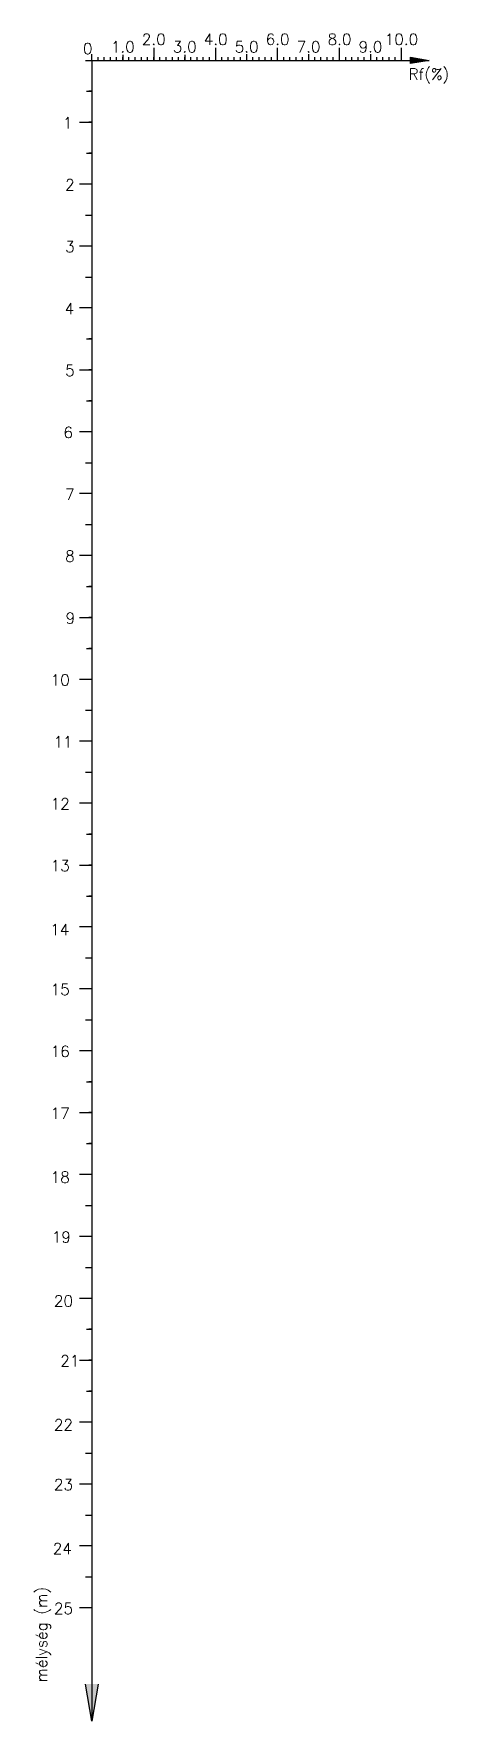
# Model space of a CAD drawing. Header units: metres. Extents: x -9 to 57, y -268 to 4.
import ezdxf
from ezdxf.enums import TextEntityAlignment as Align

# ---------------------------------------------------------------- set-up
doc = ezdxf.new("R2010")
doc.units = ezdxf.units.M
doc.layers.add('GT-szonda', color=7, linetype='Continuous')
doc.styles.add('stílus1', font='romans.shx')

msp = doc.modelspace()

# ---------------------------------------------------------------- hatches: boundary and pattern name
at = {"layer": 'GT-szonda'}
h = msp.add_hatch(color=256, dxfattribs=at)
h.paths.add_polyline_path([(54.47, 0), (51.47, 0), (51.47, 0.5)])
h.paths.add_polyline_path([(54.47, 0), (51.47, -0.5), (51.47, 0)])
h = msp.add_hatch(color=256, dxfattribs=at)
h.paths.add_polyline_path([(0, -268.32), (0, -262.32), (1, -262.32)])
h.paths.add_polyline_path([(0, -268.32), (-1, -262.32), (0, -262.32)])

# ---------------------------------------------------------------- linework, layer by layer
at = {"layer": 'GT-szonda', "extrusion": (0, 0, -1)}
for p, q in [((-1, 0), (5, 0)), ((0, 0), (0, -268.32)), ((0, 0), (54.47, 0))]:
    msp.add_line(p, q, dxfattribs=at)
at = {"layer": 'GT-szonda'}
for p, q in [((0, 0), (0, 1)), ((1, 0), (1, 0.5)), ((2, 0), (2, 0.5)), ((3, 0), (3, 0.5)), ((4, 0), (4, 0.5)), ((5, 0.88), (5, 0)), ((5, 0), (5, 0.5)), ((6, 0), (6, 0.5)), ((7, 0), (7, 0.5)), ((8, 0), (8, 0.5)), ((9, 0), (9, 0.5)), ((10, 2), (10, 0)), ((10, 0), (10, 0.5)), ((11, 0), (11, 0.5)), ((12, 0), (12, 0.5)), ((13, 0), (13, 0.5)), ((14, 0), (14, 0.5)), ((15, 0.88), (15, 0)), ((15, 0), (15, 0.5)), ((16, 0), (16, 0.5)), ((17, 0), (17, 0.5)), ((18, 0), (18, 0.5)), ((19, 0), (19, 0.5)), ((20, 0.5), (20, 2)), ((20, 0), (20, 0.5)), ((21, 0), (21, 0.5)), ((22, 0), (22, 0.5)), ((23, 0), (23, 0.5)), ((24, 0), (24, 0.5)), ((25, 1), (25, 0)), ((26, 0), (26, 0.5)), ((27, 0), (27, 0.5)), ((28, 0), (28, 0.5)), ((29, 0), (29, 0.5)), ((30, 0.5), (30, 2)), ((30, 0), (30, 0.5)), ((31, 0), (31, 0.5)), ((32, 0), (32, 0.5)), ((33, 0), (33, 0.5)), ((34, 0), (34, 0.5)), ((35, 1), (35, 0)), ((36, 0), (36, 0.5)), ((37, 0), (37, 0.5)), ((38, 0), (38, 0.5)), ((39, 0), (39, 0.5)), ((40, 0), (40, 2)), ((41, 0), (41, 0.5)), ((42, 0), (42, 0.5)), ((43, 0), (43, 0.5)), ((44, 0), (44, 0.5)), ((45, 1), (45, 0)), ((46, 0), (46, 0.5)), ((47, 0), (47, 0.5)), ((48, 0), (48, 0.5)), ((49, 0), (49, 0.5)), ((50, 0), (50, 2)), ((51.47, 0.5), (54.47, 0)), ((51.47, -0.5), (51.47, 0.5)), ((51.58, 0), (51.58, 0.5)), ((54.47, 0), (51.47, -0.5)), ((-0.87, -5), (0, -5)), ((0, -5), (-0.5, -5)), ((-2, -10), (0, -10)), ((0, -10), (-0.5, -10)), ((-0.87, -15), (0, -15)), ((0, -15), (-0.5, -15)), ((-0.5, -20), (-2, -20)), ((0, -20), (-0.5, -20)), ((-1, -25), (0, -25)), ((-0.5, -30), (-2, -30)), ((0, -30), (-0.5, -30)), ((-1, -35), (0, -35)), ((0, -40), (-2, -40)), ((-0.87, -45), (0, -45)), ((0, -45), (-0.5, -45)), ((-2, -50), (0, -50)), ((0, -50), (-0.5, -50)), ((-0.87, -55), (0, -55)), ((0, -55), (-0.5, -55)), ((-0.5, -60), (-2, -60)), ((0, -60), (-0.5, -60)), ((-1, -65), (0, -65)), ((-0.5, -70), (-2, -70)), ((0, -70), (-0.5, -70)), ((-1, -75), (0, -75)), ((0, -80), (-2, -80)), ((-0.87, -85), (0, -85)), ((0, -85), (-0.5, -85)), ((-2, -90), (0, -90)), ((0, -90), (-0.5, -90)), ((-0.87, -95), (0, -95)), ((0, -95), (-0.5, -95)), ((-0.5, -100), (-2, -100)), ((0, -100), (-0.5, -100)), ((-1, -105), (0, -105)), ((-0.5, -110), (-2, -110)), ((0, -110), (-0.5, -110)), ((-1, -115), (0, -115)), ((0, -120), (-2, -120)), ((-0.87, -125), (0, -125)), ((0, -125), (-0.5, -125)), ((-2, -130), (0, -130)), ((0, -130), (-0.5, -130)), ((-0.87, -135), (0, -135)), ((0, -135), (-0.5, -135)), ((-0.5, -140), (-2, -140)), ((0, -140), (-0.5, -140)), ((-1, -145), (0, -145)), ((-0.5, -150), (-2, -150)), ((0, -150), (-0.5, -150)), ((-1, -155), (0, -155)), ((0, -160), (-2, -160)), ((-0.87, -165), (0, -165)), ((0, -165), (-0.5, -165)), ((-2, -170), (0, -170)), ((0, -170), (-0.5, -170)), ((-0.87, -175), (0, -175)), ((0, -175), (-0.5, -175)), ((-0.5, -180), (-2, -180)), ((0, -180), (-0.5, -180)), ((-1, -185), (0, -185)), ((-0.5, -190), (-2, -190)), ((0, -190), (-0.5, -190)), ((-1, -195), (0, -195)), ((0, -200), (-2, -200)), ((-0.87, -205), (0, -205)), ((0, -205), (-0.5, -205)), ((-2, -210), (0, -210)), ((0, -210), (-0.5, -210)), ((-0.87, -215), (0, -215)), ((0, -215), (-0.5, -215)), ((-0.5, -220), (-2, -220)), ((0, -220), (-0.5, -220)), ((-1, -225), (0, -225)), ((-0.5, -230), (-2, -230)), ((0, -230), (-0.5, -230)), ((-1, -235), (0, -235)), ((0, -240), (-2, -240)), ((-1, -245), (0, -245)), ((-0.5, -250), (-2, -250)), ((0, -250), (-0.5, -250)), ((0, -268.32), (-1, -262.32)), ((1, -262.32), (0, -268.32))]:
    msp.add_line(p, q, dxfattribs=at)

# ---------------------------------------------------------------- texts
at = {"layer": 'GT-szonda', "color": 51, "style": 'stílus1', "text_generation_flag": 2}
msp.add_text('0', height=1.8, dxfattribs=at).set_placement((0.1, 1))
at = {"layer": 'GT-szonda', "color": 51, "extrusion": (0, 0, -1), "style": 'stílus1', "text_generation_flag": 2}
for s, p in [('1.0', (-5, 1.28)), ('2.0', (-10, 2.5)), ('3.0', (-15, 1.28)), ('4.0', (-20, 2.5)), ('5.0', (-25, 1.28)), ('6.0', (-30, 2.5)), ('7.0', (-35, 1.28)), ('8.0', (-40, 2.5)), ('9.0', (-45, 1.28)), ('10.0', (-50, 2.5))]:
    msp.add_text(s, height=1.8, dxfattribs=at).set_placement(p, align=Align.CENTER)
at = {"layer": 'GT-szonda', "color": 51, "style": 'stílus1'}
msp.add_text('Rf(%%%)', height=1.8, dxfattribs=at).set_placement((51.15, -3.12))
at = {"layer": 'GT-szonda', "color": 51, "extrusion": (0, 0, -1), "style": 'stílus1', "text_generation_flag": 2}
for s, p in [('1', (4.67, -11)), ('2', (4.32, -21)), ('3', (4.32, -31)), ('4', (4.4, -41)), ('5', (4.32, -51)), ('6', (4.59, -61)), ('7', (4.32, -71)), ('8', (4.32, -81)), ('9', (4.25, -91)), ('10', (6.65, -101)), ('11', (6.19, -111)), ('12', (6.65, -121)), ('13', (6.65, -131)), ('14', (6.72, -141.33)), ('15', (6.65, -151)), ('16', (6.65, -161)), ('17', (6.65, -171)), ('18', (6.65, -181.33)), ('19', (6.47, -191)), ('20', (6.13, -201.33)), ('21', (5.1, -211)), ('22', (6.13, -221.33)), ('23', (6.13, -231)), ('24', (6.3, -241.33)), ('25', (6.13, -251))]:
    msp.add_text(s, height=1.8, dxfattribs=at).set_placement(p)
at = {"layer": 'GT-szonda', "color": 51, "style": 'stílus1'}
msp.add_text('mélység (m)', height=1.8, rotation=90, dxfattribs=at).set_placement((-7.24, -262.05))

doc.saveas('drawing.dxf')
